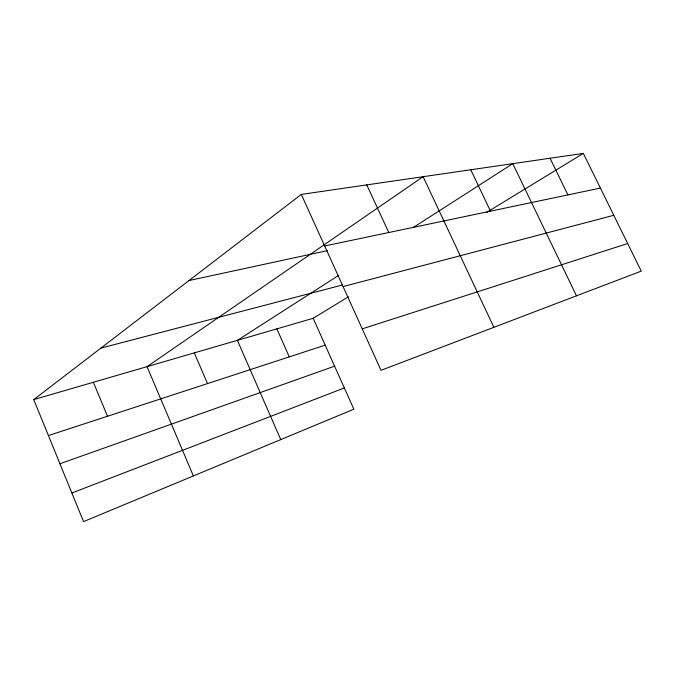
<?xml version="1.0" encoding="UTF-8"?>
<svg xmlns="http://www.w3.org/2000/svg" width="675" height="675" viewBox="0 0 675 675"><rect width="100%" height="100%" fill="white"/><g stroke="black" fill="none" stroke-linecap="round" stroke-linejoin="round"><path stroke-width="1.01" d="M33.75 399.608L313.166 318.296L353.852 409.193L83.548 521.606L33.75 399.608L301.312 194.408L583.343 153.394L641.25 271.131L381.029 370.33L301.312 194.408M338.622 275.4L237.398 340.352L280.749 439.594M413.1 227.61L512.764 163.654L576.484 295.819M313.166 318.296L348.393 296.798M486.743 212.355L583.343 153.394M71.871 493.003L344.343 387.948M59.932 463.75L334.598 366.171M48.423 435.552L325.19 345.153M362.239 328.86L627.674 243.532M343.077 286.588L613.786 215.291M100.929 348.089L342.318 285.027M188.983 280.555L327.51 250.619M324.683 245.978L600.404 188.08M550.041 158.237L567.903 194.906M470.779 169.762L490.497 211.157M493.872 327.316L423.115 176.698L147.04 366.643L193.379 475.934M366.77 184.891L388.783 232.521M276.877 328.86L289.271 356.881M194.29 352.89L207.512 383.586M93.353 382.261L107.502 416.256"/></g></svg>
